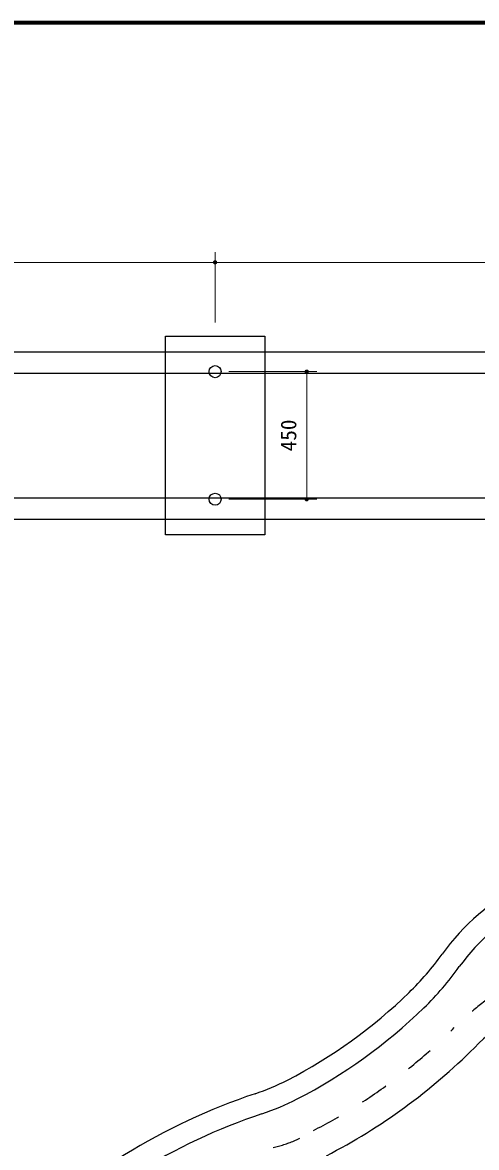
# Model space of a CAD drawing. Units: millimetres at full size, sheet at 1:30; details may follow other scales. Extents: x 450 to 12150, y 450 to 8460.
# Drawn here: x 2854 to 4454, y 4494 to 8460 of the extents above; entities that cross this region are included whole.
import ezdxf
from ezdxf.enums import TextEntityAlignment as Align

# ---------------------------------------------------------------- set-up
doc = ezdxf.new("R2010")
doc.units = ezdxf.units.MM
doc.header["$LTSCALE"] = 30
doc.linetypes.add('USER1', pattern=[6.666666, 3.333333, -3.333333])
for name, color, linetype, lineweight in [('D-STR-DIM\u3000寸法線、寸法値', 7, 'Continuous', 13), ('D-STR\u3000構造物外形線', 1, 'Continuous', 25), ('D-TTL', 7, 'Continuous', 70)]:
    doc.layers.add(name, color=color, linetype=linetype, lineweight=lineweight)
doc.styles.add('ＭＳ ゴシック', font='')
doc.styles.get('ＭＳ ゴシック').set_extended_font_data('MS Gothic')

# ---------------------------------------------------------------- blocks, each defined once
blk = doc.blocks.new('filled_dot')
at = {"color": 0, "linetype": 'Continuous', "lineweight": -2, "const_width": 1.25}
blk.add_lwpolyline([(-0.625, 0, 1), (0.625, 0, 1)], format="xyb", close=True, dxfattribs=at)

msp = doc.modelspace()

# ---------------------------------------------------------------- linework, layer by layer
at = {"layer": 'D-STR-DIM\u3000寸法線、寸法値'}
for p, q in [((3532.79, 7402.16), (3532.79, 7650.46)), ((3532.79, 7449.86), (3532.79, 7650.46)), ((3532.79, 7614.46), (1632.79, 7614.46)), ((5532.79, 7614.46), (3532.79, 7614.46)), ((3580.79, 7229.16), (3891.58, 7229.16)), ((3855.58, 7229.16), (3855.58, 6779.16)), ((3580.79, 6779.16), (3891.58, 6779.16))]:
    msp.add_line(p, q, dxfattribs=at)
at = {"layer": 'D-STR\u3000構造物外形線'}
for p, q in [((1402.79, 7299.16), (5177.79, 7299.16)), ((1402.79, 7224.16), (5177.79, 7224.16)), ((1402.79, 6784.16), (5177.79, 6784.16)), ((1402.79, 6709.16), (5177.79, 6709.16))]:
    msp.add_line(p, q, dxfattribs=at)
msp.add_lwpolyline([(3357.79, 7354.16), (3707.79, 7354.16), (3707.79, 6654.16), (3357.79, 6654.16)], close=True, dxfattribs=at)
for centre in [(3532.79, 7229.16), (3532.79, 6779.16)]:
    msp.add_circle(centre, 21.35, dxfattribs=at)
for centre, radius, start, end in [((4982.79, 4709.35), 800, 90, 144.40294), ((4982.79, 4709.35), 725, 90, 144.40294), ((3519.16, 5757.1), 1000, 314.19533, 324.40294), ((3519.16, 5757.1), 1075, 314.19533, 324.40294), ((5082.79, 4209.35), 900, 90, 135), ((2961.47, 6330.67), 1800, 297.32018, 314.19533), ((2961.47, 6330.67), 1875, 297.32018, 314.19533), ((2961.47, 6330.67), 2100, 297.32018, 315), ((3420.43, 5442.22), 800, 288.48707, 297.32018), ((4371.71, 2597.03), 2200, 108.48707, 135), ((3420.43, 5442.22), 875, 288.48707, 297.32018), ((4371.71, 2597.03), 2125, 108.48707, 135)]:
    msp.add_arc(centre, radius, start, end, dxfattribs=at)
at = {"layer": 'D-STR\u3000構造物外形線', "linetype": 'USER1'}
for centre, radius, start, end in [((5082.79, 4209.35), 1000, 90, 135), ((2961.47, 6330.67), 2000, 297.32018, 315), ((3643.78, 4913.59), 430.11, 282.58962, 303.21763)]:
    msp.add_arc(centre, radius, start, end, dxfattribs=at)
at = {"layer": 'D-TTL'}
msp.add_lwpolyline([(450, 450), (450, 8460), (12150, 8460), (12150, 450)], close=True, dxfattribs=at)

# ---------------------------------------------------------------- block references
at = {"layer": 'D-STR-DIM\u3000寸法線、寸法値', "xscale": 6, "yscale": 6}
msp.add_blockref('filled_dot', (3532.79, 7614.46), dxfattribs=at)
for p, rotation in [((3532.79, 7614.46), 180), ((3855.58, 7229.16), 270), ((3855.58, 6779.16), 90)]:
    msp.add_blockref('filled_dot', p, dxfattribs=dict(at, rotation=rotation))

# ---------------------------------------------------------------- texts
at = {"layer": 'D-STR-DIM\u3000寸法線、寸法値', "style": 'ＭＳ ゴシック'}
msp.add_text('450', height=54.99, rotation=90, dxfattribs=at).set_placement((3791.45, 7004.16), align=Align.MIDDLE_CENTER)

doc.saveas('drawing.dxf')
